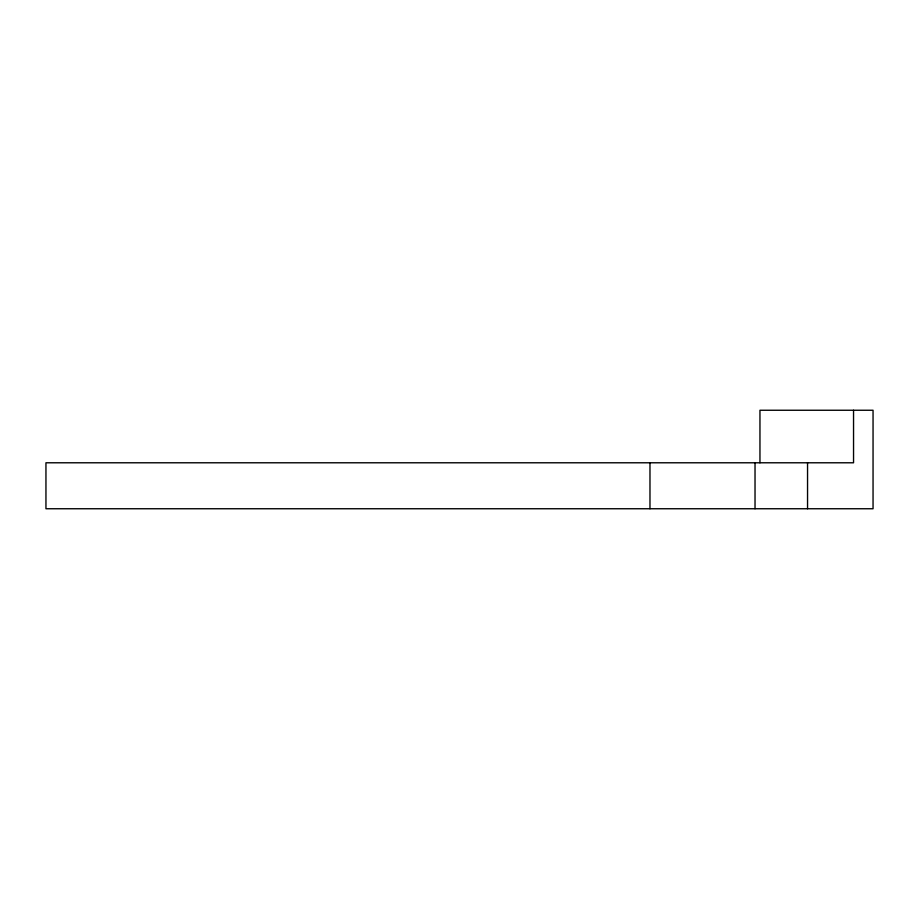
<?xml version="1.0" encoding="UTF-8"?>
<svg xmlns="http://www.w3.org/2000/svg" width="919" height="919" viewBox="0 0 919 919"><rect width="100%" height="100%" fill="white"/><g stroke="black" fill="none" stroke-linecap="round" stroke-linejoin="round"><path stroke-width="1.38" d="M853.544 410.253L853.544 462.785L45.95 462.785L45.95 508.747L873.05 508.747L873.05 410.253L759.956 410.253L759.956 462.785M807.548 462.785L807.548 508.747M755.027 462.785L755.027 508.747M649.974 462.785L649.974 508.747"/></g></svg>
